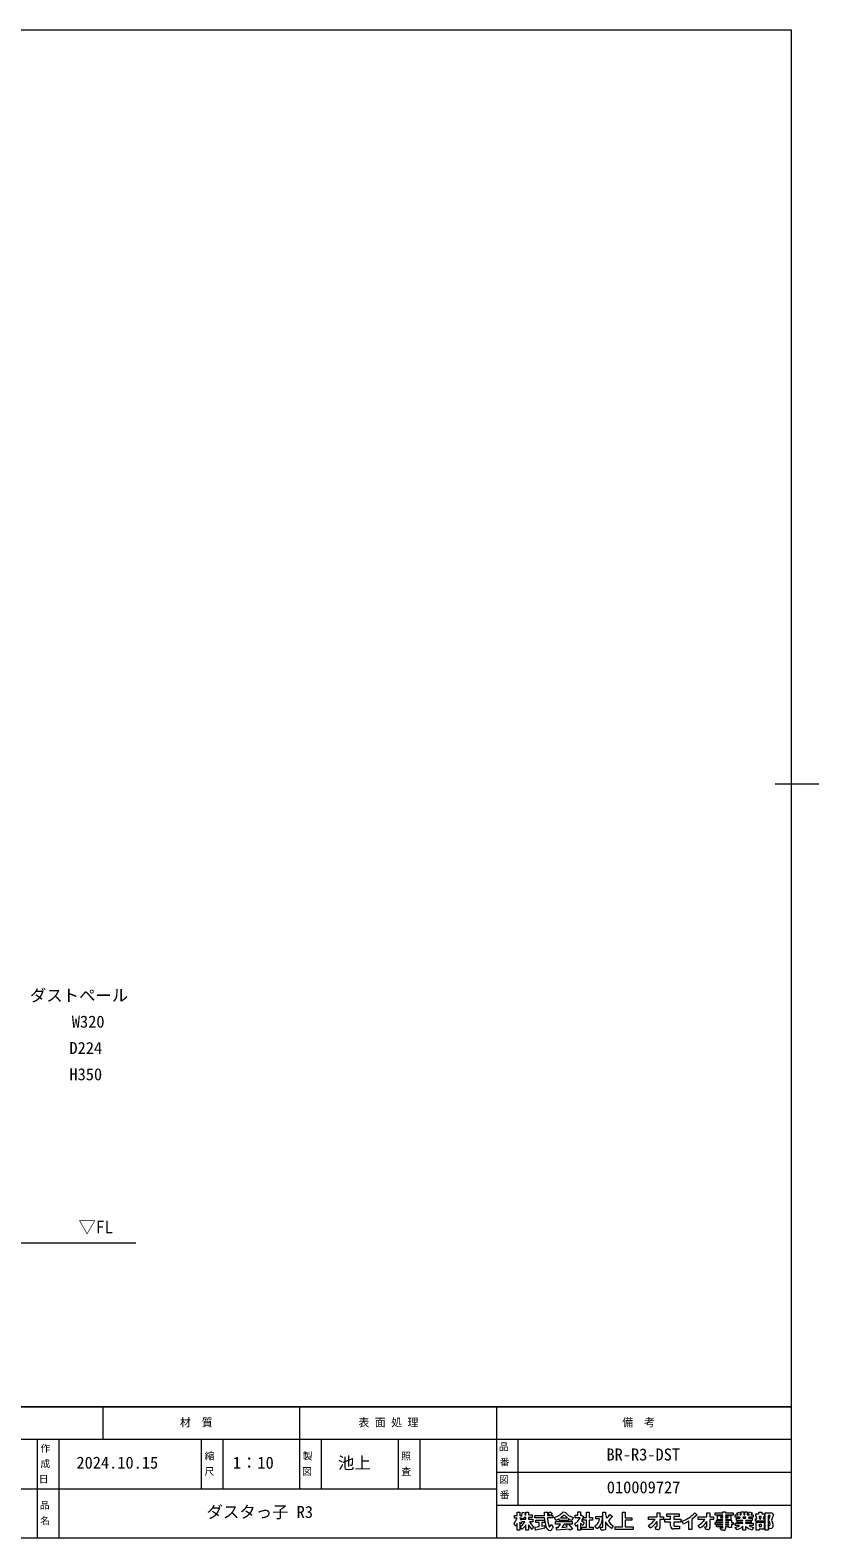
# Model space of a CAD drawing. Units: millimetres, scale not verified. Extents: x -203 to 203, y -143 to 143.
# Drawn here: x 58.7 to 203, y -138 to 138 of the extents above; entities that cross this region are included whole.
import ezdxf
from ezdxf.enums import TextEntityAlignment as Align

# ---------------------------------------------------------------- set-up
doc = ezdxf.new("R2010")
doc.units = ezdxf.units.MM
doc.header["$LTSCALE"] = 0.25
for name, color, linetype, lineweight in [('0-1_図面_FORMAT$01_WAKU$OUT_LINE', 6, 'Continuous', 18), ('0-2_図面_FORMAT$03_TEXT', 7, 'Continuous', 18), ('0-3_図面_FORMAT$01_WAKU$SUB_LINE', 7, 'Continuous', 18), ('0-4_図面_FORMAT$02_LOGO$01_MZ_LO', 7, 'Continuous', 18), ('0-6_WAKU_INVISIBLE', 7, 'Continuous', 18), ('0-7_DIMENSION_LINES$02_DIMENSI', 7, 'Continuous', 25), ('0-9_DIMENSION_LINES$03_LINES', 7, 'Continuous', 18)]:
    doc.layers.add(name, color=color, linetype=linetype, lineweight=lineweight)
doc.styles.add('ＭＳ ゴシック', font='')
doc.styles.get('ＭＳ ゴシック').set_extended_font_data('MS Gothic')

# ---------------------------------------------------------------- blocks, each defined once
blk = doc.blocks.new('X18')
at = {"layer": '0-2_図面_FORMAT$03_TEXT', "style": 'ＭＳ ゴシック'}
for s, p in [('作', (270.5669, 25.8484)), ('成', (270.5494, 23.0372)), ('日', (270.2379, 20.2259))]:
    blk.add_text(s, height=1.283, dxfattribs=at).set_placement(p, align=Align.BOTTOM_LEFT)
blk = doc.blocks.new('X21')
at = {"layer": '0-2_図面_FORMAT$03_TEXT', "style": 'ＭＳ ゴシック'}
for s, p in [('品', (270.4427, 15.4428)), ('名', (270.5144, 12.6315))]:
    blk.add_text(s, height=1.283, dxfattribs=at).set_placement(p, align=Align.BOTTOM_LEFT)
blk = doc.blocks.new('X22')
at = {"layer": '0-2_図面_FORMAT$03_TEXT', "style": 'ＭＳ ゴシック'}
for s, p in [('縮', (300.6019, 24.4428)), ('尺', (300.5844, 21.6315))]:
    blk.add_text(s, height=1.283, dxfattribs=at).set_placement(p, align=Align.BOTTOM_LEFT)
blk = doc.blocks.new('X23')
at = {"layer": '0-2_図面_FORMAT$03_TEXT', "style": 'ＭＳ ゴシック'}
for s, p in [('製', (318.5494, 24.4428)), ('図', (318.4514, 21.6315))]:
    blk.add_text(s, height=1.283, dxfattribs=at).set_placement(p, align=Align.BOTTOM_LEFT)
blk = doc.blocks.new('X24')
at = {"layer": '0-2_図面_FORMAT$03_TEXT', "style": 'ＭＳ ゴシック'}
for s, p in [('照', (336.5582, 24.4428)), ('査', (336.5932, 21.6315))]:
    blk.add_text(s, height=1.283, dxfattribs=at).set_placement(p, align=Align.BOTTOM_LEFT)
blk = doc.blocks.new('X25')
at = {"layer": '0-2_図面_FORMAT$03_TEXT', "style": 'ＭＳ ゴシック'}
for s, p in [('品', (354.4579, 26.1412)), ('番', (354.5997, 23.3299))]:
    blk.add_text(s, height=1.283, dxfattribs=at).set_placement(p, align=Align.BOTTOM_LEFT)
blk = doc.blocks.new('X26')
at = {"layer": '0-2_図面_FORMAT$03_TEXT', "style": 'ＭＳ ゴシック'}
for s, p in [('図', (354.4667, 20.1412)), ('番', (354.5997, 17.3299))]:
    blk.add_text(s, height=1.283, dxfattribs=at).set_placement(p, align=Align.BOTTOM_LEFT)
blk = doc.blocks.new('グループ-1')
at = {"layer": '0-7_DIMENSION_LINES$02_DIMENSI', "style": 'ＭＳ ゴシック'}
for s, p in [('W320', (663.019, -452.614)), ('D224', (658.632, -500.807)), ('H350', (658.632, -549))]:
    blk.add_text(s, height=21.99, dxfattribs=at).set_placement(p, align=Align.BOTTOM_LEFT)

msp = doc.modelspace()

# ---------------------------------------------------------------- linework, layer by layer
at = {"layer": '0-1_図面_FORMAT$01_WAKU$OUT_LINE'}
for p, q in [((195, 0), (203, 0)), ((198, -114), (-198, -114)), ((198, -120), (-78, -120))]:
    msp.add_line(p, q, dxfattribs=at)
msp.add_lwpolyline([(-198, -138), (198, -138), (198, 138), (-198, 138)], close=True, dxfattribs=at)
at = {"layer": '0-3_図面_FORMAT$01_WAKU$SUB_LINE'}
for p, q in [((72, -114), (72, -120)), ((108, -129), (108, -114)), ((144, -114), (144, -138)), ((60, -138), (60, -120)), ((64, -138), (64, -120)), ((90, -129), (90, -120)), ((94, -129), (94, -120)), ((112, -129), (112, -120)), ((126, -120), (126, -129)), ((130, -120), (130, -129)), ((148, -132), (148, -120)), ((144, -126), (198, -126)), ((12, -129), (144, -129)), ((144, -132), (198, -132))]:
    msp.add_line(p, q, dxfattribs=at)
at = {"layer": '0-4_図面_FORMAT$02_LOGO$01_MZ_LO'}
for p, q in [((147.2715, -135.3888), (147.7739, -134.3696)), ((148.5778, -134.1112), (148.7787, -133.3218)), ((148.5778, -133.9246), (148.5778, -134.1112)), ((148.7787, -133.3218), (149.2524, -133.451)), ((148.8361, -135.561), (149.1806, -135.0586)), ((149.2524, -133.451), (149.1806, -133.7955)), ((152.9557, -135.3744), (152.8122, -134.3409)), ((153.3433, -134.3409), (153.4151, -135.0586)), ((153.4151, -135.0586), (153.573, -135.7189)), ((153.4438, -133.4797), (153.8313, -133.2213)), ((153.7452, -133.8816), (153.4438, -133.4797)), ((153.8313, -133.2213), (154.0323, -133.4366)), ((154.0323, -133.4366), (154.2045, -133.695)), ((154.6495, -134.2978), (155.4103, -133.939)), ((154.8792, -134.8002), (154.6495, -134.2978)), ((155.4964, -134.5132), (154.8792, -134.8002)), ((155.4103, -133.939), (156.0562, -133.4079)), ((156.0849, -134.0825), (155.7261, -134.3553)), ((155.7261, -134.3553), (157.0036, -134.3553)), ((156.372, -133.8098), (156.0849, -134.0825)), ((157.0036, -134.3553), (156.372, -133.8098)), ((156.6878, -133.4366), (157.2045, -133.8816)), ((157.2045, -133.8816), (158.0514, -134.2835)), ((157.6238, -134.742), (157.5294, -134.6991)), ((157.7787, -134.7961), (157.7309, -134.7819)), ((158.0514, -134.2835), (157.7931, -134.8002)), ((158.3242, -135.4462), (158.8983, -134.9294)), ((158.8983, -134.9294), (159.3289, -134.3122)), ((159.8026, -134.4414), (159.5443, -134.8433)), ((159.5443, -134.8433), (160.0467, -135.2309)), ((159.9605, -134.1112), (159.8026, -134.4414)), ((160.0467, -135.2309), (159.8026, -135.7333)), ((162.616, -135.2452), (162.7883, -134.9007)), ((162.7883, -134.9007), (162.86, -134.5275)), ((163.9797, -133.695), (164.0514, -134.0538)), ((163.9797, -135.0873), (163.9797, -136.2787)), ((164.439, -135.762), (163.9797, -135.0873)), ((164.0546, -134.065), (164.0805, -134.1556)), ((173.3959, -135.8194), (173.3959, -135.0156)), ((178.262, -135.4749), (177.9605, -134.9725)), ((179.2237, -134.9581), (178.262, -135.4749)), ((180.7452, -133.7955), (179.7835, -134.6136)), ((180.2859, -133.4222), (180.7452, -133.7955)), ((182.5251, -135.8194), (182.5251, -135.0156)), ((190.061, -133.6806), (190.3194, -133.2644)), ((190.3194, -133.2644), (190.7787, -133.451)), ((190.7787, -133.451), (190.5634, -133.7811)), ((194.4821, -135.0443), (194.6112, -135.5179)), ((147.5443, -135.8624), (147.2715, -135.3888)), ((147.7883, -135.3888), (147.5443, -135.8624)), ((148.3624, -136.006), (148.8361, -135.561)), ((148.7213, -136.4366), (148.3624, -136.006)), ((150.5156, -136.4653), (149.8696, -135.6471)), ((150.7596, -135.9055), (150.5156, -136.4653)), ((152.884, -136.2356), (151.1758, -136.5658)), ((153.1567, -136.0921), (152.9557, -135.3744)), ((153.8026, -135.9773), (154.0467, -135.5754)), ((157.305, -136.3935), (155.0371, -136.6232)), ((157.1902, -135.5036), (157.9079, -136.3361)), ((157.4486, -136.6089), (157.305, -136.3935)), ((157.9079, -136.3361), (157.4486, -136.6089)), ((158.5395, -135.9486), (158.3242, -135.4462)), ((158.8983, -135.6184), (158.5395, -135.9486)), ((159.8026, -135.7333), (159.4151, -135.36)), ((162.4007, -136.3074), (162.0275, -135.8194)), ((163.8792, -136.5084), (163.6352, -136.6089)), ((163.9797, -136.2787), (163.8792, -136.5084)), ((165.0562, -136.3074), (164.439, -135.762)), ((165.3864, -135.805), (165.0562, -136.3074)), ((172.1184, -136.1926), (171.8026, -135.7189)), ((173.0227, -135.9916), (173.2524, -135.9773)), ((176.439, -135.6902), (176.5538, -135.8337)), ((181.2476, -136.1926), (180.9318, -135.7189)), ((182.1519, -135.9916), (182.3816, -135.9773)), ((187.6782, -136.0778), (188.1663, -135.9199)), ((188.0371, -136.5371), (187.6782, -136.0778)), ((188.6974, -136.2069), (188.0371, -136.5371)), ((188.1663, -135.9199), (188.4677, -135.7476)), ((189.0993, -135.8768), (188.6974, -136.2069)), ((190.2333, -135.7476), (190.5778, -135.9342)), ((190.5778, -135.9342), (191.0371, -136.0778)), ((191.0371, -136.0778), (190.7787, -136.5514)), ((193.7356, -135.805), (194.0084, -135.7476)), ((193.9079, -136.3361), (193.7356, -135.805)), ((194.3098, -136.2787), (193.9079, -136.3361)), ((194.0084, -135.7476), (194.0801, -135.5179)), ((194.4677, -136.1639), (194.3098, -136.2787)), ((194.4717, -136.1598), (194.4717, -136.1598)), ((194.5312, -136.0853), (194.5131, -136.1106)), ((194.5671, -135.9957), (194.5592, -136.026)), ((194.6112, -135.5179), (194.5682, -135.9916))]:
    msp.add_line(p, q, dxfattribs=at)
for points in [[(147.7739, -134.3696), (147.3289, -134.3696), (147.3289, -133.9246), (147.7883, -133.9246), (147.7883, -133.3074), (148.2763, -133.3074), (148.2763, -133.9246), (148.5778, -133.9246)], [(149.1806, -135.0586), (148.6352, -135.0586), (148.4773, -135.4749), (148.2763, -135.1304), (148.2763, -136.6089), (147.7883, -136.6089), (147.7883, -135.3888)], [(149.1806, -133.7955), (149.3959, -133.7955), (149.3959, -133.3218), (149.8696, -133.3218), (149.8696, -133.7955), (150.5299, -133.7955), (150.5299, -134.2548), (149.8696, -134.2548), (149.8696, -134.5993), (150.6734, -134.5993), (150.6734, -135.0586), (150.0706, -135.0586)], [(152.8122, -134.3409), (151.0323, -134.3409), (151.0323, -133.8816), (152.7978, -133.8816), (152.7978, -133.2787), (153.3289, -133.2787), (153.3289, -133.8816), (153.7452, -133.8816)], [(151.1758, -136.5658), (151.0754, -136.0347), (151.7931, -135.9486), (151.7931, -135.2165), (151.2333, -135.2165), (151.2333, -134.7715), (152.7691, -134.7715), (152.7691, -135.2165), (152.2955, -135.2165)], [(152.2955, -135.2165), (152.2955, -135.8481), (152.7978, -135.7333), (152.884, -136.2356)], [(154.2045, -133.695), (153.9175, -133.8816), (154.3337, -133.8816), (154.3337, -134.3409), (153.3433, -134.3409)], [(155.0371, -136.6232), (154.9366, -136.1352), (155.2811, -136.1208), (155.7404, -135.4749), (154.8218, -135.4749), (154.8218, -135.0156), (157.8792, -135.0156), (157.8792, -135.4749), (156.4007, -135.4749), (155.9701, -136.0778), (156.9318, -135.9629), (156.7452, -135.7333), (157.1902, -135.5036)], [(157.2045, -134.4844), (157.2045, -134.8146), (155.4964, -134.8146), (155.4964, -134.5132)], [(156.0562, -133.4079), (156.1854, -133.25), (156.7452, -133.3648), (156.6878, -133.4366)], [(157.2589, -134.5297), (157.2179, -134.4956), (157.2179, -134.4956)], [(159.3289, -134.3122), (158.3816, -134.3122), (158.3816, -133.8672), (158.8983, -133.8672), (158.8983, -133.2644), (159.3864, -133.2644), (159.3864, -133.8672), (159.5586, -133.8672), (159.573, -133.8385), (159.9605, -134.1112)], [(162.86, -134.5275), (162.1711, -134.5275), (162.1711, -134.0682), (163.4055, -134.0682), (163.4055, -134.2404)], [(163.4916, -135.9199), (163.4916, -133.3218), (163.9797, -133.3218), (163.9797, -133.695)], [(164.1582, -134.3384), (164.2052, -134.4198), (164.2093, -134.427)], [(164.2093, -134.427), (164.5108, -134.0825), (164.7835, -133.7237), (165.2141, -134.0969), (164.7835, -134.5993), (164.4821, -134.9294)], [(173.0227, -134.6136), (171.817, -134.6136), (171.817, -134.1256), (173.3959, -134.1256), (173.3959, -133.4222), (173.927, -133.4222), (173.927, -134.1256), (174.6017, -134.1256), (174.6017, -134.6136), (173.927, -134.6136), (173.927, -136.1208)], [(174.8457, -135.1017), (174.8457, -134.5849), (175.8648, -134.5849), (175.8648, -134.0969), (175.1615, -134.0969), (175.1615, -133.5945), (177.4581, -133.5945), (177.4581, -134.0969), (176.439, -134.0969), (176.439, -134.5849), (177.7596, -134.5849), (177.7596, -135.1017), (176.439, -135.1017), (176.439, -135.6902)], [(175.8648, -135.805), (175.8648, -135.1017), (174.8457, -135.1017)], [(179.7835, -134.6136), (179.7835, -136.4653), (179.2237, -136.4653), (179.2237, -134.9581)], [(182.1519, -134.6136), (180.9462, -134.6136), (180.9462, -134.1256), (182.5251, -134.1256), (182.5251, -133.4222), (183.0562, -133.4222), (183.0562, -134.1256), (183.7309, -134.1256), (183.7309, -134.6136), (183.0562, -134.6136), (183.0562, -136.1208)], [(185.4246, -136.0634), (185.4246, -136.006), (184.2763, -136.006), (184.2763, -135.6471), (185.4246, -135.6471), (185.4246, -135.561), (184.0179, -135.561), (184.0179, -135.2022), (185.4246, -135.2022), (185.4246, -135.116), (184.2763, -135.116), (184.2763, -134.7572), (185.4246, -134.7572), (185.4246, -134.6854), (184.4773, -134.6854), (184.4773, -133.939), (185.4246, -133.939), (185.4246, -133.8529), (184.0179, -133.8529), (184.0179, -133.451), (185.4246, -133.451)], [(185.4246, -133.451), (185.4246, -133.25), (185.9414, -133.25), (185.9414, -133.451), (187.3337, -133.451), (187.3337, -133.8529), (185.9414, -133.8529), (185.9414, -133.939), (186.8888, -133.939), (186.8888, -134.6854), (185.9414, -134.6854), (185.9414, -134.7572), (187.0323, -134.7572), (187.0323, -135.2022), (187.3481, -135.2022), (187.3481, -135.5754), (187.0323, -135.5754), (187.0323, -136.1352), (186.5156, -136.1352), (186.5156, -136.006), (185.9414, -136.006), (185.9414, -136.2931)], [(188.4677, -135.7476), (187.6926, -135.7476), (187.6926, -135.3313), (189.0993, -135.3313), (189.0993, -135.2452), (188.0514, -135.2452), (188.0514, -134.9007), (189.0993, -134.9007), (189.0993, -134.8002), (187.9222, -134.8002), (187.9222, -134.3983), (188.5969, -134.3983), (188.5251, -134.2261), (187.6782, -134.2261), (187.6782, -133.7811), (188.2237, -133.7811), (188.0084, -133.4653), (188.4246, -133.2787), (188.7117, -133.695), (188.5395, -133.7811), (188.7978, -133.7811), (188.7978, -133.2644), (189.2715, -133.2644), (189.2715, -133.7811), (189.4438, -133.7811), (189.4438, -133.2644), (189.9031, -133.2644), (189.9031, -133.7811), (190.305, -133.7811), (190.061, -133.6806)], [(190.5634, -133.7811), (190.9797, -133.7811), (190.9797, -134.2261), (190.2045, -134.2261), (190.1184, -134.3983), (190.7787, -134.3983), (190.7787, -134.8002), (189.6017, -134.8002), (189.6017, -134.9007), (190.6208, -134.9007), (190.6208, -135.2452), (189.6017, -135.2452), (189.6017, -135.3313), (191.0084, -135.3313), (191.0084, -135.7476), (190.2333, -135.7476)], [(193.7931, -134.8146), (194.1089, -133.8959), (193.7069, -133.8959), (193.7069, -136.6089), (193.2045, -136.6089), (193.2045, -133.4079), (194.4246, -133.4079), (194.6974, -133.7524), (194.3385, -134.7715), (194.4821, -135.0443)], [(149.8696, -135.6471), (149.8696, -136.6089), (149.3959, -136.6089), (149.3959, -135.6184)], [(154.0467, -135.5754), (154.3768, -136.0347), (154.2907, -136.2213)], [(159.4151, -135.36), (159.4151, -136.6089), (158.8983, -136.6089), (158.8983, -135.6184)], [(163.6352, -136.6089), (163.1471, -136.6089), (162.9892, -136.0634), (163.3481, -136.0634)], [(173.4964, -136.4797), (173.1663, -136.4797), (173.0227, -135.9916)], [(176.5538, -135.8337), (177.5299, -135.8337), (177.5012, -136.3361), (176.4821, -136.3361)], [(182.6256, -136.4797), (182.2955, -136.4797), (182.1519, -135.9916)], [(185.6543, -136.6232), (185.1089, -136.6232), (184.9366, -136.1926), (185.2955, -136.1926)], [(189.6017, -135.9055), (189.6017, -136.6089), (189.0993, -136.6089), (189.0993, -135.8768)]]:
    msp.add_lwpolyline(points, dxfattribs=at)
for points in [[(148.5347, -134.7715), (148.5347, -134.5993), (148.8648, -134.5993), (148.506, -134.3696), (148.2907, -134.3696)], [(148.9222, -134.5993), (149.3959, -134.5993), (149.3959, -134.2548), (149.0514, -134.2548)], [(159.6591, -136.0347), (160.4629, -136.0347), (160.4629, -134.7715), (159.8888, -134.7715), (159.8888, -134.2978), (160.4629, -134.2978), (160.4629, -133.2787), (160.9653, -133.2787), (160.9653, -134.2978), (161.5682, -134.2978), (161.5682, -134.7715), (160.9653, -134.7715), (160.9653, -136.0347), (161.7117, -136.0347), (161.7117, -136.494), (159.6591, -136.494)], [(165.7309, -135.9916), (167.0658, -135.9916), (167.0658, -133.2931), (167.5538, -133.2931), (167.5538, -134.3122), (168.8026, -134.3122), (168.8026, -134.7859), (167.5538, -134.7859), (167.5538, -135.9916), (169.0323, -135.9916), (169.0323, -136.4653), (165.7309, -136.4653)], [(184.9797, -134.3553), (185.4246, -134.3553), (185.4246, -134.2404), (184.9797, -134.2404)], [(185.9414, -134.3553), (186.3864, -134.3553), (186.3864, -134.2404), (185.9414, -134.2404)], [(185.9414, -135.2022), (186.5156, -135.2022), (186.5156, -135.116), (185.9414, -135.116)], [(189.5586, -134.3983), (189.6447, -134.2261), (189.0706, -134.2261), (189.1423, -134.3983)], [(191.3816, -134.9438), (191.3816, -134.5132), (191.683, -134.5132), (191.6112, -134.0825), (191.4533, -134.0825), (191.4533, -133.6232), (192.0275, -133.6232), (192.0275, -133.3218), (192.5443, -133.3218), (192.5443, -133.6232), (193.0467, -133.6232), (193.0467, -134.0825), (192.9318, -134.0825), (192.8313, -134.5132), (193.1041, -134.5132), (193.1041, -134.9438)], [(191.5538, -135.116), (193.0179, -135.116), (193.0179, -136.4079), (192.0706, -136.4079), (192.0706, -136.5658), (191.5538, -136.5658)], [(192.1567, -134.5132), (192.3577, -134.5132), (192.4438, -134.0825), (192.0849, -134.0825)], [(185.9414, -135.6471), (186.5156, -135.6471), (186.5156, -135.561), (185.9414, -135.561)], [(192.0706, -135.9486), (192.5012, -135.9486), (192.5012, -135.5754), (192.0706, -135.5754)]]:
    msp.add_lwpolyline(points, close=True, dxfattribs=at)
for centre, radius, start, end in [((152.3644, -133.8962), 2.5716, 206.87476, 231.38604), ((158.4077, -133.0625), 1.8626, 229.76364, 230.29804), ((158.0256, -133.6062), 1.2003, 230.29804, 245.57756), ((157.9651, -133.9903), 0.8256, 245.57756, 253.51907), ((158.233, -133.2603), 1.6016, 253.51907, 254.0546), ((160.6179, -134.2986), 2.7882, 337.30319, 1.19487), ((164.9066, -133.8206), 0.8864, 195.25512, 196.00269), ((164.8635, -133.931), 0.8145, 196.00269, 210.01023), ((166.5579, -133.6903), 2.4175, 210.83396, 241.01413), ((170.3287, -132.8658), 3.2114, 297.32097, 327.02478), ((170.3371, -132.9774), 3.6756, 298.98767, 326.32407), ((176.0974, -129.6586), 5.631, 289.32171, 318.05843), ((179.4579, -132.8658), 3.2114, 297.32097, 327.02478), ((179.4663, -132.9774), 3.6756, 298.98767, 326.32407), ((192.769, -135.6429), 1.3171, 5.44194, 38.96502), ((147.0314, -134.356), 2.6804, 309.08318, 331.90147), ((153.8443, -135.9498), 0.7021, 191.69506, 270.11722), ((153.8013, -135.7472), 0.2301, 172.93048, 270.3366), ((153.6475, -136.0019), 0.6795, 286.95592, 341.1657), ((160.9959, -134.1732), 1.9427, 302.07579, 326.50958), ((161.2812, -134.5597), 2.0755, 302.64027, 336.88701), ((163.3761, -135.9479), 0.1189, 256.36561, 13.63439), ((173.2564, -135.8367), 0.1406, 268.35711, 7.09551), ((173.5739, -136.1348), 0.3534, 257.33697, 2.27417), ((176.3715, -135.8404), 0.5079, 176.00409, 282.57421), ((182.3856, -135.8367), 0.1406, 268.35711, 7.09551), ((182.7031, -136.1348), 0.3534, 257.33697, 2.27417), ((185.3253, -136.0932), 0.1037, 253.30404, 16.69596), ((185.6693, -136.3464), 0.2772, 266.89001, 11.09182), ((191.5944, -133.6697), 2.9949, 228.28998, 254.19577), ((194.0664, -135.7625), 0.5676, 315, 315.57863), ((194.1706, -135.8647), 0.4216, 315.57863, 324.32577), ((194.3846, -135.98), 0.1806, 324.32577, 345.26591), ((194.2305, -135.9072), 0.3481, 345.26591, 345.96376)]:
    msp.add_arc(centre, radius, start, end, dxfattribs=at)
at = {"layer": '0-6_WAKU_INVISIBLE'}
for p, q in [((198, 138), (-198, 138)), ((198, -138), (198, 138)), ((-198, -114), (198, -114)), ((-198, -138), (198, -138))]:
    msp.add_line(p, q, dxfattribs=at)
at = {"layer": '0-9_DIMENSION_LINES$03_LINES'}
msp.add_line((-122, -84), (78, -84), dxfattribs=at)

# ---------------------------------------------------------------- block references
at = {"layer": '0-2_図面_FORMAT$03_TEXT'}
for name in ['X18', 'X25', 'X22', 'X23', 'X24', 'X26', 'X21']:
    msp.add_blockref(name, (-210, -148.5), dxfattribs=at)
at = {"layer": '0-7_DIMENSION_LINES$02_DIMENSI', "xscale": 0.1, "yscale": 0.1}
msp.add_blockref('グループ-1', (0, 0), dxfattribs=at)

# ---------------------------------------------------------------- texts
at = {"layer": '0-2_図面_FORMAT$03_TEXT', "style": 'ＭＳ ゴシック'}
for s, height, p in [('材\u3000質', 1.466, (86.077, -118.0466)), ('表 面 処 理', 1.466, (118.743, -118.0466)), ('備\u3000考', 1.466, (167.0246, -118.0466)), ('2024.10.15', 2.199, (67.1432, -125.9936)), ('1：10', 2.199, (95.7668, -126.0023)), ('池上', 2.199, (115.0097, -126.0459)), ('BR-R3-DST', 2.199, (164.1366, -124.5023)), ('010009727', 2.199, (164.1981, -130.5023)), ('ダスタっ子 R3', 2.199, (90.9521, -135.0198))]:
    msp.add_text(s, height=height, dxfattribs=at).set_placement(p, align=Align.BOTTOM_LEFT)
at = {"layer": '0-7_DIMENSION_LINES$02_DIMENSI', "style": 'ＭＳ ゴシック'}
for s, height, p in [('ダストペール', 2.199, (58.6192, -40.4581)), ('▽FL', 2.328, (67.5135, -82.9446))]:
    msp.add_text(s, height=height, dxfattribs=at).set_placement(p, align=Align.BOTTOM_LEFT)

doc.saveas('drawing.dxf')
